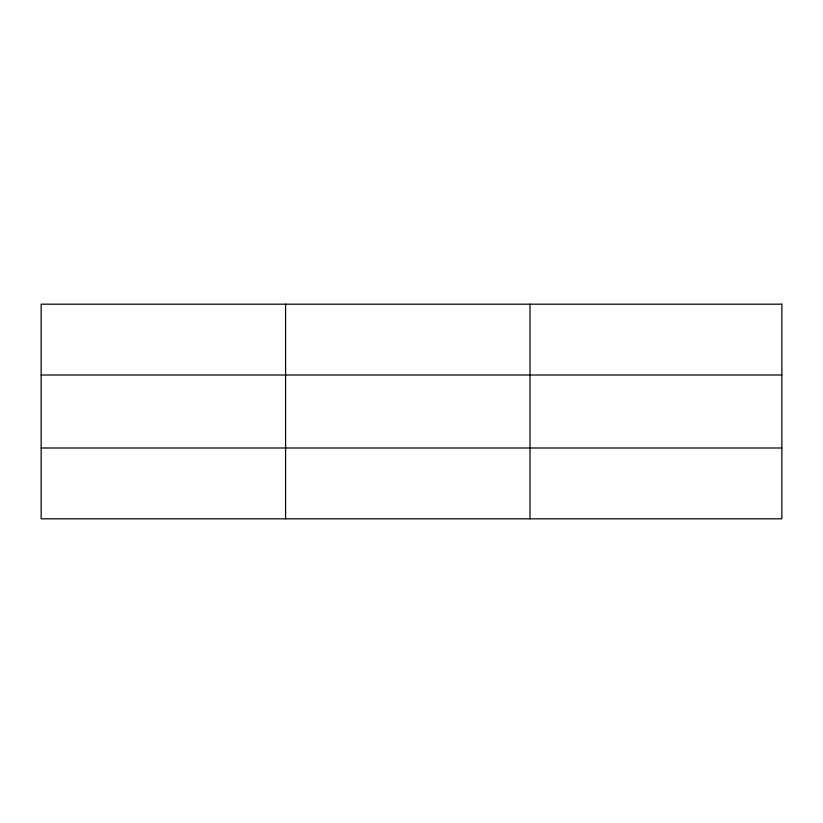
<?xml version="1.0" encoding="UTF-8"?>
<svg xmlns="http://www.w3.org/2000/svg" width="823" height="823" viewBox="0 0 823 823"><rect width="100%" height="100%" fill="white"/><g stroke="black" fill="none" stroke-linecap="round" stroke-linejoin="round"><path stroke-width="1.23" d="M285.581 304.181L285.581 518.819M530.012 304.181L530.012 518.819M41.15 375.01L781.85 375.01M41.15 447.99L781.85 447.99M781.85 304.181L781.85 518.819L41.15 518.819L41.15 304.181L781.85 304.181"/></g></svg>
